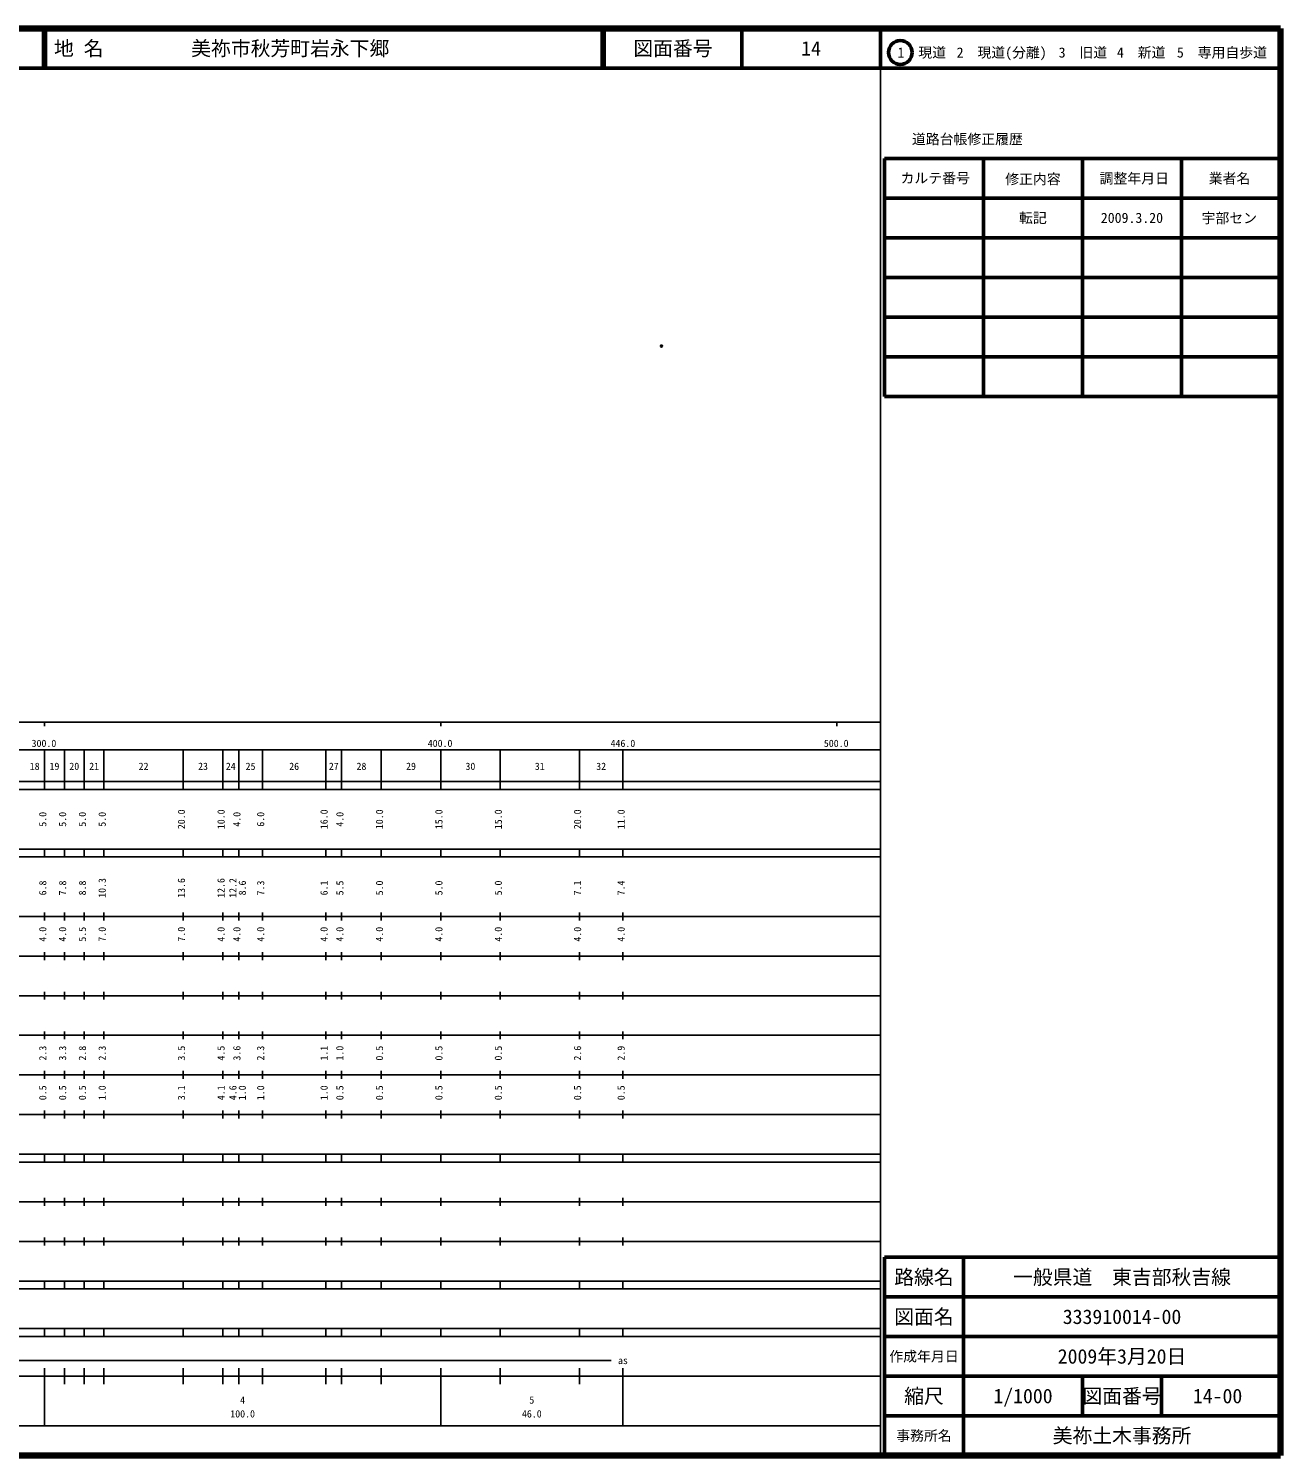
# Model space of a CAD drawing. Units: millimetres on the paper. Extents: x 40 to 680, y 20 to 380.
# Drawn here: x 363.9 to 680, y 20 to 380 of the extents above; entities that cross this region are included whole.
import ezdxf
from ezdxf.enums import TextEntityAlignment as Align

# ---------------------------------------------------------------- set-up
doc = ezdxf.new("R2010")
doc.units = ezdxf.units.MM
doc.header["$PDMODE"] = 32
doc.header["$PDSIZE"] = 0.5
doc.layers.add('M-OTRS', color=6, linetype='Continuous')
doc.layers.add('M-TTL-TXT', color=7, linetype='Continuous')
for name, color, linetype, lineweight in [('M-TTL', 2, 'Continuous', 140), ('M-TTL-BAND', 7, 'Continuous', 25), ('M-TTL-FRAM', 2, 'Continuous', 50), ('M-TTL-LINE', 7, 'Continuous', 50)]:
    doc.layers.add(name, color=color, linetype=linetype, lineweight=lineweight)
doc.styles.add('ＭＳ ゴシック', font='')
doc.styles.get('ＭＳ ゴシック').set_extended_font_data('MS Gothic')

msp = doc.modelspace()

# ---------------------------------------------------------------- linework, layer by layer
at = {"layer": 'M-OTRS'}
msp.add_point((523.717, 299.904), dxfattribs=at)
at = {"layer": 'M-TTL'}
for p, q in [((680, 380), (40, 380)), ((680, 20), (680, 380)), ((40, 20), (680, 20))]:
    msp.add_line(p, q, dxfattribs=at)
at = {"layer": 'M-TTL-BAND'}
for p, q in [((579, 20), (579, 370)), ((40, 205), (579, 205)), ((368, 205), (368, 204)), ((468, 205), (468, 204)), ((568, 205), (568, 204)), ((68, 198), (579, 198)), ((368, 188), (368, 198)), ((373, 188), (373, 198)), ((378, 188), (378, 198)), ((383, 188), (383, 198)), ((403, 188), (403, 198)), ((413, 188), (413, 198)), ((417, 188), (417, 198)), ((423, 188), (423, 198)), ((439, 188), (439, 198)), ((443, 188), (443, 198)), ((453, 188), (453, 198)), ((468, 188), (468, 198)), ((483, 188), (483, 198)), ((503, 188), (503, 198)), ((514, 188), (514, 198)), ((40, 190), (579, 190)), ((40, 188), (579, 188)), ((40, 173), (579, 173)), ((368, 171), (368, 173)), ((373, 171), (373, 173)), ((378, 171), (378, 173)), ((383, 171), (383, 173)), ((403, 171), (403, 173)), ((413, 171), (413, 173)), ((417, 171), (417, 173)), ((423, 171), (423, 173)), ((439, 171), (439, 173)), ((443, 171), (443, 173)), ((453, 171), (453, 173)), ((468, 171), (468, 173)), ((483, 171), (483, 173)), ((503, 171), (503, 173)), ((514, 171), (514, 173)), ((40, 171), (579, 171)), ((40, 156), (579, 156)), ((368, 155), (368, 157)), ((373, 155), (373, 157)), ((378, 155), (378, 157)), ((383, 155), (383, 157)), ((403, 155), (403, 157)), ((413, 155), (413, 157)), ((417, 155), (417, 157)), ((423, 155), (423, 157)), ((439, 155), (439, 157)), ((443, 155), (443, 157)), ((453, 155), (453, 157)), ((468, 155), (468, 157)), ((483, 155), (483, 157)), ((503, 155), (503, 157)), ((514, 155), (514, 157)), ((46, 146), (579, 146)), ((368, 145), (368, 147)), ((373, 145), (373, 147)), ((378, 145), (378, 147)), ((383, 145), (383, 147)), ((403, 145), (403, 147)), ((413, 145), (413, 147)), ((417, 145), (417, 147)), ((423, 145), (423, 147)), ((439, 145), (439, 147)), ((443, 145), (443, 147)), ((453, 145), (453, 147)), ((468, 145), (468, 147)), ((483, 145), (483, 147)), ((503, 145), (503, 147)), ((514, 145), (514, 147)), ((368, 135), (368, 137)), ((373, 135), (373, 137)), ((378, 135), (378, 137)), ((383, 135), (383, 137)), ((403, 135), (403, 137)), ((413, 135), (413, 137)), ((417, 135), (417, 137)), ((423, 135), (423, 137)), ((439, 135), (439, 137)), ((443, 135), (443, 137)), ((453, 135), (453, 137)), ((468, 135), (468, 137)), ((483, 135), (483, 137)), ((503, 135), (503, 137)), ((514, 135), (514, 137)), ((52, 136), (579, 136)), ((46, 126), (579, 126)), ((368, 125), (368, 127)), ((373, 125), (373, 127)), ((378, 125), (378, 127)), ((383, 125), (383, 127)), ((403, 125), (403, 127)), ((413, 125), (413, 127)), ((417, 125), (417, 127)), ((423, 125), (423, 127)), ((439, 125), (439, 127)), ((443, 125), (443, 127)), ((453, 125), (453, 127)), ((468, 125), (468, 127)), ((483, 125), (483, 127)), ((503, 125), (503, 127)), ((514, 125), (514, 127)), ((52, 116), (579, 116)), ((368, 115), (368, 117)), ((373, 115), (373, 117)), ((378, 115), (378, 117)), ((383, 115), (383, 117)), ((403, 115), (403, 117)), ((413, 115), (413, 117)), ((417, 115), (417, 117)), ((423, 115), (423, 117)), ((439, 115), (439, 117)), ((443, 115), (443, 117)), ((453, 115), (453, 117)), ((468, 115), (468, 117)), ((483, 115), (483, 117)), ((503, 115), (503, 117)), ((514, 115), (514, 117)), ((46, 106), (579, 106)), ((368, 105), (368, 107)), ((373, 105), (373, 107)), ((378, 105), (378, 107)), ((383, 105), (383, 107)), ((403, 105), (403, 107)), ((413, 105), (413, 107)), ((417, 105), (417, 107)), ((423, 105), (423, 107)), ((439, 105), (439, 107)), ((443, 105), (443, 107)), ((453, 105), (453, 107)), ((468, 105), (468, 107)), ((483, 105), (483, 107)), ((503, 105), (503, 107)), ((514, 105), (514, 107)), ((40, 96), (579, 96)), ((40, 94), (579, 94)), ((368, 94), (368, 96)), ((373, 94), (373, 96)), ((378, 94), (378, 96)), ((383, 94), (383, 96)), ((403, 94), (403, 96)), ((413, 94), (413, 96)), ((417, 94), (417, 96)), ((423, 94), (423, 96)), ((439, 94), (439, 96)), ((443, 94), (443, 96)), ((453, 94), (453, 96)), ((468, 94), (468, 96)), ((483, 94), (483, 96)), ((503, 94), (503, 96)), ((514, 94), (514, 96)), ((49, 84), (579, 84)), ((368, 83), (368, 85)), ((373, 83), (373, 85)), ((378, 83), (378, 85)), ((383, 83), (383, 85)), ((403, 83), (403, 85)), ((413, 83), (413, 85)), ((417, 83), (417, 85)), ((423, 83), (423, 85)), ((439, 83), (439, 85)), ((443, 83), (443, 85)), ((453, 83), (453, 85)), ((468, 83), (468, 85)), ((483, 83), (483, 85)), ((503, 83), (503, 85)), ((514, 83), (514, 85)), ((40, 74), (579, 74)), ((368, 73), (368, 75)), ((373, 73), (373, 75)), ((378, 73), (378, 75)), ((383, 73), (383, 75)), ((403, 73), (403, 75)), ((413, 73), (413, 75)), ((417, 73), (417, 75)), ((423, 73), (423, 75)), ((439, 73), (439, 75)), ((443, 73), (443, 75)), ((453, 73), (453, 75)), ((468, 73), (468, 75)), ((483, 73), (483, 75)), ((503, 73), (503, 75)), ((514, 73), (514, 75)), ((40, 64), (579, 64)), ((40, 62), (579, 62)), ((368, 62), (368, 64)), ((373, 62), (373, 64)), ((378, 62), (378, 64)), ((383, 62), (383, 64)), ((403, 62), (403, 64)), ((413, 62), (413, 64)), ((417, 62), (417, 64)), ((423, 62), (423, 64)), ((439, 62), (439, 64)), ((443, 62), (443, 64)), ((453, 62), (453, 64)), ((468, 62), (468, 64)), ((483, 62), (483, 64)), ((503, 62), (503, 64)), ((514, 62), (514, 64)), ((40, 52), (579, 52)), ((368, 50), (368, 52)), ((373, 50), (373, 52)), ((378, 50), (378, 52)), ((383, 50), (383, 52)), ((403, 50), (403, 52)), ((413, 50), (413, 52)), ((417, 50), (417, 52)), ((423, 50), (423, 52)), ((439, 50), (439, 52)), ((443, 50), (443, 52)), ((453, 50), (453, 52)), ((468, 50), (468, 52)), ((483, 50), (483, 52)), ((503, 50), (503, 52)), ((514, 50), (514, 52)), ((40, 50), (579, 50)), ((71, 44), (511, 44)), ((40, 40), (579, 40)), ((368, 27.5), (368, 42)), ((373, 38), (373, 42)), ((378, 38), (378, 42)), ((383, 38), (383, 42)), ((403, 38), (403, 42)), ((413, 38), (413, 42)), ((417, 38), (417, 42)), ((423, 38), (423, 42)), ((439, 38), (439, 42)), ((443, 38), (443, 42)), ((453, 38), (453, 42)), ((468, 27.5), (468, 42)), ((483, 38), (483, 42)), ((503, 38), (503, 42)), ((514, 27.5), (514, 42)), ((68, 27.5), (579, 27.5))]:
    msp.add_line(p, q, dxfattribs=at)
at = {"layer": 'M-TTL-FRAM'}
for p, q in [((580, 347.197), (580, 287.197)), ((580, 347.197), (680, 347.197)), ((580, 287.197), (680, 287.197)), ((680, 70), (580, 70)), ((580, 70), (580, 20))]:
    msp.add_line(p, q, dxfattribs=at)
at = {"layer": 'M-TTL-LINE'}
for p, q in [((367.75, 380), (367.75, 370)), ((368.25, 380), (368.25, 370)), ((508.747, 380), (508.747, 370)), ((509.247, 380), (509.247, 370)), ((543.997, 380), (543.997, 370)), ((579, 380), (579, 370)), ((40, 370), (680, 370)), ((605, 347.197), (605, 287.197)), ((630, 347.197), (630, 287.197)), ((655, 347.197), (655, 287.197)), ((580, 337.197), (680, 337.197)), ((580, 327.197), (680, 327.197)), ((580, 317.197), (680, 317.197)), ((580, 307.197), (680, 307.197)), ((580, 297.197), (680, 297.197)), ((600, 70), (600, 20)), ((680, 60), (580, 60)), ((680, 50), (580, 50)), ((680, 40), (580, 40)), ((630, 40), (630, 30)), ((650, 40), (650, 30)), ((680, 30), (580, 30))]:
    msp.add_line(p, q, dxfattribs=at)
msp.add_circle((584.031, 373.958), 3, dxfattribs=at)

# ---------------------------------------------------------------- texts
at = {"layer": 'M-TTL-BAND', "style": 'ＭＳ ゴシック'}
for s, p in [('300.0', (367.844, 198.195)), ('400.0', (467.844, 198.195)), ('446.0', (514, 198.195)), ('500.0', (567.844, 198.195)), ('18', (365.5, 192.405)), ('19', (370.5, 192.405)), ('20', (375.5, 192.405)), ('21', (380.5, 192.405)), ('22', (393, 192.405)), ('23', (408, 192.405)), ('24', (415, 192.405)), ('25', (420, 192.405)), ('26', (431, 192.405)), ('27', (441, 192.405)), ('28', (448, 192.405)), ('29', (460.5, 192.405)), ('30', (475.5, 192.405)), ('31', (493, 192.405)), ('32', (508.5, 192.405)), ('as', (514, 42.5)), ('4', (418, 32.523)), ('5', (491, 32.523)), ('100.0', (418, 29.033)), ('46.0', (491, 29.033))]:
    msp.add_text(s, height=1.833, dxfattribs=at).set_placement(p, align=Align.BOTTOM_CENTER)
for s, p in [('5.0', (369, 180.5)), ('5.0', (374, 180.5)), ('5.0', (379, 180.5)), ('5.0', (384, 180.5)), ('20.0', (404, 180.5)), ('10.0', (414, 180.5)), ('4.0', (418, 180.5)), ('6.0', (424, 180.5)), ('16.0', (440, 180.5)), ('4.0', (444, 180.5)), ('10.0', (454, 180.5)), ('15.0', (469, 180.5)), ('15.0', (484, 180.5)), ('20.0', (504, 180.5)), ('11.0', (515, 180.5)), ('6.8', (369, 163.174)), ('7.8', (374, 163.174)), ('8.8', (379, 163.174)), ('10.3', (384, 163.174)), ('13.6', (404, 163.174)), ('12.6', (414, 163.174)), ('12.2', (417, 163.174)), ('8.6', (419.37, 163.174)), ('7.3', (424, 163.174)), ('6.1', (440, 163.174)), ('5.5', (444, 163.174)), ('5.0', (454, 163.174)), ('5.0', (469, 163.174)), ('5.0', (484, 163.174)), ('7.1', (504, 163.174)), ('7.4', (515, 163.174)), ('4.0', (369, 151.5)), ('4.0', (374, 151.5)), ('5.5', (379, 151.5)), ('7.0', (384, 151.5)), ('7.0', (404, 151.5)), ('4.0', (414, 151.5)), ('4.0', (418, 151.5)), ('4.0', (424, 151.5)), ('4.0', (440, 151.5)), ('4.0', (444, 151.5)), ('4.0', (454, 151.5)), ('4.0', (469, 151.5)), ('4.0', (484, 151.5)), ('4.0', (504, 151.5)), ('4.0', (515, 151.5)), ('2.3', (369, 121.5)), ('3.3', (374, 121.5)), ('2.8', (379, 121.5)), ('2.3', (384, 121.5)), ('3.5', (404, 121.5)), ('4.5', (414, 121.5)), ('3.6', (418, 121.5)), ('2.3', (424, 121.5)), ('1.1', (440, 121.5)), ('1.0', (444, 121.5)), ('0.5', (454, 121.5)), ('0.5', (469, 121.5)), ('0.5', (484, 121.5)), ('2.6', (504, 121.5)), ('2.9', (515, 121.5)), ('0.5', (369, 111.5)), ('0.5', (374, 111.5)), ('0.5', (379, 111.5)), ('1.0', (384, 111.5)), ('3.1', (404, 111.5)), ('4.1', (414, 111.5)), ('4.6', (417, 111.5)), ('1.0', (419.37, 111.5)), ('1.0', (424, 111.5)), ('1.0', (440, 111.5)), ('0.5', (444, 111.5)), ('0.5', (454, 111.5)), ('0.5', (469, 111.5)), ('0.5', (484, 111.5)), ('0.5', (504, 111.5)), ('0.5', (515, 111.5))]:
    msp.add_text(s, height=1.833, rotation=90, dxfattribs=at).set_placement(p, align=Align.BOTTOM_CENTER)
at = {"layer": 'M-TTL-TXT', "style": 'ＭＳ ゴシック'}
for s, p in [('地 名', (370.38, 375)), ('美祢市秋芳町岩永下郷', (405.024, 375))]:
    msp.add_text(s, height=3.666, dxfattribs=at).set_placement(p, align=Align.MIDDLE_LEFT)
for s, height, p in [('図面番号', 3.666, (526.622, 375)), ('14', 3.666, (561.497, 375)), ('1\u3000現道', 2.566, (589.448, 373.958)), ('2\u3000現道(分離)', 2.566, (609.619, 373.958)), ('3\u3000旧道', 2.566, (630.121, 373.958)), ('4\u3000新道', 2.566, (644.824, 373.958)), ('5\u3000専用自歩道', 2.566, (665.228, 373.958)), ('道路台帳修正履歴', 2.566, (600.968, 352.113)), ('カルテ番号', 2.566, (592.839, 342.277)), ('修正内容', 2.566, (617.509, 342.023)), ('調整年月日', 2.566, (643.089, 342.197)), ('業者名', 2.566, (667.134, 342.197)), ('転記', 2.566, (617.5, 332.245)), ('2009.3.20', 2.566, (642.5, 332.245)), ('宇部セン', 2.566, (667.077, 332.189)), ('路線名', 3.666, (590, 65)), ('路線名', 3.666, (590, 65)), ('一般県道\u3000東吉部秋吉線', 3.666, (640, 65)), ('図面名', 3.666, (590, 55)), ('図面名', 3.666, (590, 55)), ('333910014-00', 3.666, (640, 55)), ('2009年3月20日', 3.666, (640, 45)), ('作成年月日', 2.566, (590, 45)), ('作成年月日', 2.566, (590, 45)), ('縮尺', 3.666, (590, 35)), ('縮尺', 3.666, (590, 35)), ('1/1000', 3.666, (615, 35)), ('図面番号', 3.666, (640, 35)), ('図面番号', 3.666, (640, 35)), ('14-00', 3.666, (664.125, 35)), ('事務所名', 2.566, (590, 25)), ('事務所名', 2.566, (590, 25)), ('美祢土木事務所', 3.666, (640, 25))]:
    msp.add_text(s, height=height, dxfattribs=at).set_placement(p, align=Align.MIDDLE_CENTER)

doc.saveas('drawing.dxf')
